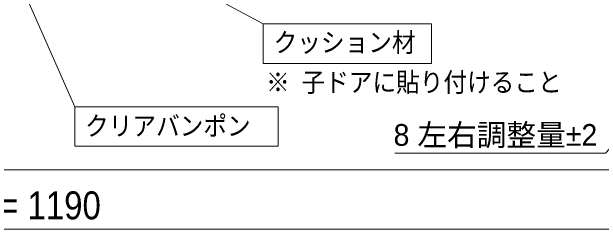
# Model space of a CAD drawing. Units: millimetres, scale not verified. Extents: x -4547 to 4547, y -2284 to 2284.
# Drawn here: x -2455 to -1710, y 742 to 1017 of the extents above; entities that cross this region are included whole.
import ezdxf
from ezdxf.enums import TextEntityAlignment as Align

# ---------------------------------------------------------------- set-up
doc = ezdxf.new("R2010")
doc.units = ezdxf.units.MM
doc.header["$LTSCALE"] = 20
for name, color, linetype, lineweight in [('0-1_2寸法-2', 7, 'Continuous', 9), ('0-3_2寸法-3', 7, 'Continuous', 9), ('0-4_2寸法-1', 7, 'Continuous', 9)]:
    doc.layers.add(name, color=color, linetype=linetype, lineweight=lineweight)
doc.styles.add('ＭＳ ゴシック', font='')
doc.styles.add('ＭＳ Ｐゴシック', font='')
doc.styles.get('ＭＳ ゴシック').set_extended_font_data('MS Gothic')
doc.styles.get('ＭＳ Ｐゴシック').set_extended_font_data('MS PGothic')

msp = doc.modelspace()

# ---------------------------------------------------------------- linework, layer by layer
at = {"layer": '0-1_2寸法-2'}
msp.add_lwpolyline([(-1971.34, 838.18), (-1704.84, 838.18), (-1655.63, 891.77)], dxfattribs=at)
at = {"layer": '0-3_2寸法-3'}
for p, q in [((-2500.67, 1180.5), (-2375.67, 897)), ((-2472.74, 1183), (-2137.42, 1002))]:
    msp.add_line(p, q, dxfattribs=at)
for points in [[(-1924.82, 952), (-2137.42, 952), (-2137.42, 1002), (-1924.82, 1002)], [(-2118.65, 847), (-2375.67, 847), (-2375.67, 897), (-2118.65, 897)]]:
    msp.add_lwpolyline(points, close=True, dxfattribs=at)
at = {"layer": '0-4_2寸法-1'}
for p, q in [((-1646.88, 817), (-3426.87, 817)), ((-1616.88, 742), (-3456.87, 742))]:
    msp.add_line(p, q, dxfattribs=at)

# ---------------------------------------------------------------- texts
at = {"layer": '0-1_2寸法-2', "style": 'ＭＳ Ｐゴシック'}
msp.add_text('8 左右調整量±2', height=27.51, dxfattribs=at).set_placement((-1972.74, 839.36), align=Align.BOTTOM_LEFT)
at = {"layer": '0-3_2寸法-3', "style": 'ＭＳ ゴシック', "width": 0.9}
for s, p in [('クッション材', (-2124.3, 959.11)), ('※ 子ドアに貼り付けること', (-2133.84, 908.65)), ('クリアバンポン', (-2362.55, 853.34))]:
    msp.add_text(s, height=24.34, dxfattribs=at).set_placement(p, align=Align.BOTTOM_LEFT)
at = {"layer": '0-4_2寸法-1', "style": 'ＭＳ Ｐゴシック', "width": 0.9}
msp.add_text('枠外寸法\u3000W = 1190', height=35.38, dxfattribs=at).set_placement((-2739.29, 743.92), align=Align.BOTTOM_LEFT)

doc.saveas('drawing.dxf')
